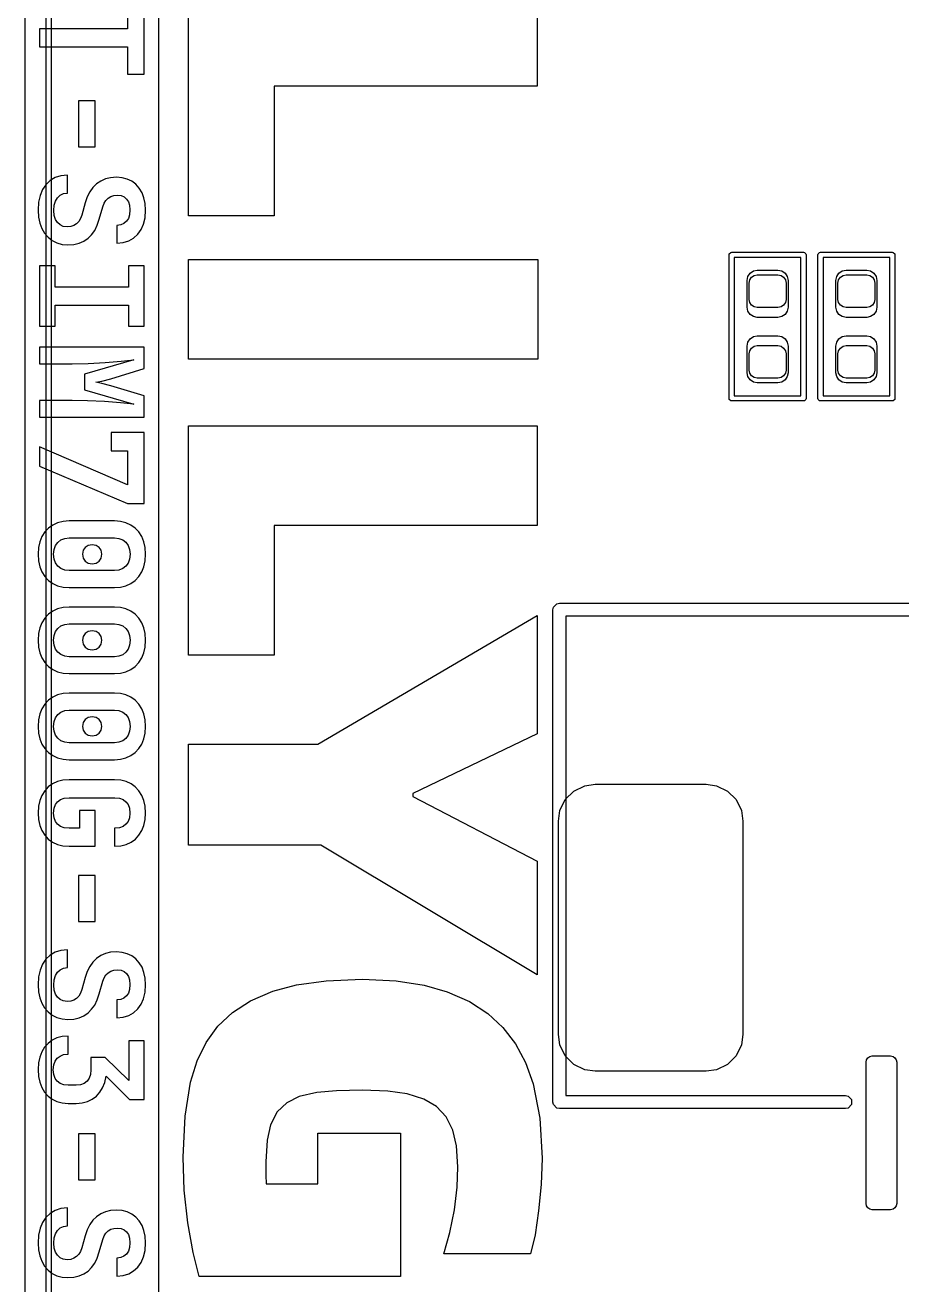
# Model space of a CAD drawing. Extents: x 76 to 193, y -170 to -23.
# Drawn here: x 134.9 to 143.44, y -88.66 to -76.38 of the extents above; entities that cross this region are included whole.
import ezdxf

# ---------------------------------------------------------------- set-up
doc = ezdxf.new("R2010")
doc.units = 0
doc.layers.add('BLACK', color=7, linetype='CONTINUOUS')

msp = doc.modelspace()

# ---------------------------------------------------------------- linework, layer by layer
at = {"layer": 'BLACK', "linetype": 'Continuous'}
for p, q in [((135.0995, -96.84057), (135.0995, -55.19057)), ((135.1495, -55.16557), (135.1495, -96.86557)), ((134.895517, -94.565847), (134.895517, -76.024927)), ((136.194784, -76.024927), (136.194784, -94.565847)), ((136.489499, -78.240119), (136.489499, -76.003832)), ((139.888382, -76.003832), (139.888382, -76.974941)), ((135.893502, -76.149927), (135.893502, -76.417129)), ((136.055801, -76.860613), (136.055801, -76.149927)), ((135.893502, -76.417129), (135.0345, -76.417129)), ((135.0345, -76.417129), (135.0345, -76.593411)), ((135.0345, -76.593411), (135.893502, -76.593411)), ((135.893502, -76.593411), (135.893502, -76.860613)), ((135.893502, -76.860613), (136.055801, -76.860613)), ((139.888382, -76.974941), (137.323832, -76.974941)), ((137.323832, -76.974941), (137.323832, -78.240119)), ((135.577329, -77.120671), (135.41503, -77.120671)), ((135.41503, -77.120671), (135.41503, -77.568368)), ((135.577329, -77.568368), (135.577329, -77.120671)), ((135.41503, -77.568368), (135.577329, -77.568368)), ((135.188269, -77.868487), (135.140085, -77.89725)), ((135.243884, -77.850513), (135.188269, -77.868487)), ((135.308723, -77.843752), (135.243884, -77.850513)), ((135.308723, -78.01863), (135.308723, -77.843752)), ((135.728481, -77.869031), (135.678272, -77.881415)), ((135.784386, -77.864757), (135.728481, -77.869031)), ((135.841089, -77.869336), (135.784386, -77.864757)), ((135.89105, -77.882513), (135.841089, -77.869336)), ((135.065423, -77.985356), (135.041257, -78.04169)), ((135.098125, -77.93748), (135.065423, -77.985356)), ((135.140085, -77.89725), (135.098125, -77.93748)), ((135.555495, -77.964603), (135.525141, -78.006433)), ((135.591312, -77.929786), (135.555495, -77.964603)), ((135.6328, -77.901604), (135.591312, -77.929786)), ((135.678272, -77.881415), (135.6328, -77.901604)), ((135.93545, -77.903896), (135.89105, -77.882513)), ((135.974833, -77.933443), (135.93545, -77.903896)), ((136.007817, -77.970233), (135.974833, -77.933443)), ((136.034796, -78.015149), (136.007817, -77.970233)), ((135.025951, -78.108073), (135.020517, -78.186485)), ((135.041257, -78.04169), (135.025951, -78.108073)), ((135.178815, -78.136772), (135.191013, -78.096227)), ((135.191013, -78.096227), (135.210049, -78.064059)), ((135.210049, -78.064059), (135.236671, -78.038968)), ((135.236671, -78.038968), (135.268961, -78.023911)), ((135.268961, -78.023911), (135.308723, -78.01863)), ((135.480792, -78.115166), (135.448613, -78.232708)), ((135.500153, -78.056208), (135.480792, -78.115166)), ((135.525141, -78.006433), (135.500153, -78.056208)), ((135.664671, -78.116941), (135.682176, -78.089575)), ((135.682176, -78.089575), (135.703908, -78.068272)), ((135.703908, -78.068272), (135.729954, -78.05258)), ((135.729954, -78.05258), (135.759722, -78.042978)), ((135.759722, -78.042978), (135.794156, -78.039634)), ((135.794156, -78.039634), (135.830757, -78.044025)), ((135.830757, -78.044025), (135.860293, -78.056421)), ((135.860293, -78.056421), (135.884404, -78.076698)), ((135.884404, -78.076698), (135.901835, -78.103304)), ((135.901835, -78.103304), (135.91311, -78.138182)), ((136.053735, -78.064351), (136.034796, -78.015149)), ((136.065614, -78.120601), (136.053735, -78.064351)), ((135.020517, -78.186485), (135.024811, -78.252858)), ((135.17439, -78.18789), (135.178815, -78.136772)), ((135.178752, -78.237162), (135.17439, -78.18789)), ((135.190729, -78.275809), (135.178752, -78.237162)), ((135.448613, -78.232708), (135.435425, -78.267312)), ((135.617874, -78.273253), (135.651457, -78.151559)), ((135.651457, -78.151559), (135.664671, -78.116941)), ((135.912978, -78.230116), (135.90126, -78.266179)), ((135.917254, -78.183738), (135.912978, -78.230116)), ((135.91311, -78.138182), (135.917254, -78.183738)), ((136.064461, -78.259177), (136.069784, -78.185142)), ((136.069784, -78.185142), (136.065614, -78.120601)), ((135.024811, -78.252858), (135.037113, -78.311462)), ((135.037113, -78.311462), (135.056848, -78.363439)), ((135.209377, -78.306103), (135.190729, -78.275809)), ((135.235311, -78.329592), (135.209377, -78.306103)), ((135.266902, -78.343787), (135.235311, -78.329592)), ((135.305914, -78.348785), (135.266902, -78.343787)), ((135.339333, -78.345264), (135.305914, -78.348785)), ((135.368883, -78.335024), (135.339333, -78.345264)), ((135.395429, -78.31801), (135.368883, -78.335024)), ((135.417695, -78.295416), (135.395429, -78.31801)), ((135.435425, -78.267312), (135.417695, -78.295416)), ((135.573557, -78.383073), (135.598472, -78.332986)), ((135.598472, -78.332986), (135.617874, -78.273253)), ((135.826919, -78.328758), (135.788599, -78.333397)), ((135.788599, -78.333397), (135.788599, -78.508275)), ((135.857809, -78.315654), (135.826919, -78.328758)), ((135.882999, -78.294197), (135.857809, -78.315654)), ((135.90126, -78.266179), (135.882999, -78.294197)), ((136.025734, -78.374939), (136.049461, -78.321803)), ((136.049461, -78.321803), (136.064461, -78.259177)), ((137.323832, -78.240119), (136.489499, -78.240119)), ((135.056848, -78.363439), (135.084909, -78.411114)), ((135.084909, -78.411114), (135.119067, -78.4502)), ((135.119067, -78.4502), (135.159674, -78.481653)), ((135.159674, -78.481653), (135.205603, -78.504743)), ((135.466971, -78.487038), (135.508025, -78.459305)), ((135.508025, -78.459305), (135.54343, -78.424842)), ((135.54343, -78.424842), (135.573557, -78.383073)), ((135.905599, -78.484904), (135.95255, -78.457831)), ((135.95255, -78.457831), (135.993519, -78.420104)), ((135.993519, -78.420104), (136.025734, -78.374939)), ((135.205603, -78.504743), (135.256301, -78.518815)), ((135.256301, -78.518815), (135.312875, -78.523663)), ((135.312875, -78.523663), (135.370338, -78.519378)), ((135.370338, -78.519378), (135.421352, -78.507034)), ((135.421352, -78.507034), (135.466971, -78.487038)), ((135.788599, -78.508275), (135.851506, -78.501867)), ((135.851506, -78.501867), (135.905599, -78.484904)), ((141.761403, -78.611003), (141.774933, -78.597473)), ((141.774933, -78.597473), (141.7845, -78.59557)), ((141.7845, -78.59557), (142.4845, -78.59557)), ((142.4845, -78.59557), (142.494067, -78.597473)), ((142.494067, -78.597473), (142.507597, -78.611003)), ((142.627736, -78.611003), (142.641266, -78.597473)), ((142.641266, -78.597473), (142.650833, -78.59557)), ((142.650833, -78.59557), (143.350833, -78.59557)), ((143.350833, -78.59557), (143.3604, -78.597473)), ((143.3604, -78.597473), (143.37393, -78.611003)), ((135.188372, -78.729132), (135.0345, -78.729132)), ((135.0345, -78.729132), (135.0345, -79.316719)), ((135.188372, -78.934784), (135.188372, -78.729132)), ((136.055801, -78.729132), (135.901867, -78.729132)), ((135.901867, -78.729132), (135.901867, -78.934784)), ((136.055801, -79.316719), (136.055801, -78.729132)), ((136.489499, -79.638654), (136.489499, -78.667544)), ((136.489499, -78.667544), (139.895221, -78.667544)), ((139.895221, -78.667544), (139.895221, -79.638654)), ((141.7595, -78.62057), (141.761403, -78.611003)), ((141.7595, -80.02057), (141.7595, -78.62057)), ((141.8095, -78.64557), (141.8095, -79.99557)), ((142.4595, -78.64557), (141.8095, -78.64557)), ((142.4595, -79.99557), (142.4595, -78.64557)), ((142.507597, -78.611003), (142.5095, -78.62057)), ((142.5095, -78.62057), (142.5095, -80.02057)), ((142.625833, -78.62057), (142.627736, -78.611003)), ((142.625833, -80.02057), (142.625833, -78.62057)), ((142.675833, -78.64557), (142.675833, -79.99557)), ((143.325833, -78.64557), (142.675833, -78.64557)), ((143.325833, -79.99557), (143.325833, -78.64557)), ((143.37393, -78.611003), (143.375833, -78.62057)), ((143.375833, -78.62057), (143.375833, -80.02057)), ((141.9345, -78.87057), (141.942112, -78.832302)), ((141.942112, -78.832302), (141.963789, -78.799859)), ((141.960552, -78.865647), (141.977785, -78.839855)), ((141.963789, -78.799859), (141.996232, -78.778182)), ((141.977785, -78.839855), (142.003577, -78.822622)), ((141.996232, -78.778182), (142.0345, -78.77057)), ((142.003577, -78.822622), (142.034, -78.81657)), ((142.034, -78.81657), (142.235, -78.81657)), ((142.0345, -78.77057), (142.2345, -78.77057)), ((142.2345, -78.77057), (142.272768, -78.778182)), ((142.235, -78.81657), (142.265423, -78.822622)), ((142.265423, -78.822622), (142.291215, -78.839855)), ((142.272768, -78.778182), (142.305211, -78.799859)), ((142.291215, -78.839855), (142.308448, -78.865647)), ((142.305211, -78.799859), (142.326888, -78.832302)), ((142.326888, -78.832302), (142.3345, -78.87057)), ((142.800833, -78.87057), (142.808445, -78.832302)), ((142.808445, -78.832302), (142.830122, -78.799859)), ((142.826885, -78.865647), (142.844118, -78.839855)), ((142.830122, -78.799859), (142.862565, -78.778182)), ((142.844118, -78.839855), (142.86991, -78.822622)), ((142.862565, -78.778182), (142.900833, -78.77057)), ((142.86991, -78.822622), (142.900333, -78.81657)), ((142.900333, -78.81657), (143.101333, -78.81657)), ((142.900833, -78.77057), (143.100833, -78.77057)), ((143.100833, -78.77057), (143.139101, -78.778182)), ((143.101333, -78.81657), (143.131756, -78.822622)), ((143.131756, -78.822622), (143.157548, -78.839855)), ((143.139101, -78.778182), (143.171544, -78.799859)), ((143.157548, -78.839855), (143.174781, -78.865647)), ((143.171544, -78.799859), (143.193221, -78.832302)), ((143.193221, -78.832302), (143.200833, -78.87057)), ((135.901867, -78.934784), (135.188372, -78.934784)), ((141.9345, -79.13057), (141.9345, -78.87057)), ((141.9545, -78.89607), (141.960552, -78.865647)), ((141.9545, -79.05507), (141.9545, -78.89607)), ((142.308448, -78.865647), (142.3145, -78.89607)), ((142.3145, -78.89607), (142.3145, -79.05507)), ((142.3345, -78.87057), (142.3345, -79.13057)), ((142.800833, -79.13057), (142.800833, -78.87057)), ((142.820833, -78.89607), (142.826885, -78.865647)), ((142.820833, -79.05507), (142.820833, -78.89607)), ((143.174781, -78.865647), (143.180833, -78.89607)), ((143.180833, -78.89607), (143.180833, -79.05507)), ((143.200833, -78.87057), (143.200833, -79.13057)), ((141.960552, -79.085493), (141.9545, -79.05507)), ((141.977785, -79.111285), (141.960552, -79.085493)), ((142.308448, -79.085493), (142.291215, -79.111285)), ((142.3145, -79.05507), (142.308448, -79.085493)), ((142.826885, -79.085493), (142.820833, -79.05507)), ((142.844118, -79.111285), (142.826885, -79.085493)), ((143.174781, -79.085493), (143.157548, -79.111285)), ((143.180833, -79.05507), (143.174781, -79.085493)), ((135.188372, -79.316719), (135.188372, -79.111067)), ((135.188372, -79.111067), (135.901867, -79.111067)), ((135.901867, -79.111067), (135.901867, -79.316719)), ((141.942112, -79.168838), (141.9345, -79.13057)), ((141.963789, -79.201281), (141.942112, -79.168838)), ((141.996232, -79.222958), (141.963789, -79.201281)), ((142.003577, -79.128518), (141.977785, -79.111285)), ((142.034, -79.13457), (142.003577, -79.128518)), ((142.235, -79.13457), (142.034, -79.13457)), ((142.265423, -79.128518), (142.235, -79.13457)), ((142.291215, -79.111285), (142.265423, -79.128518)), ((142.305211, -79.201281), (142.272768, -79.222958)), ((142.326888, -79.168838), (142.305211, -79.201281)), ((142.3345, -79.13057), (142.326888, -79.168838)), ((142.808445, -79.168838), (142.800833, -79.13057)), ((142.830122, -79.201281), (142.808445, -79.168838)), ((142.862565, -79.222958), (142.830122, -79.201281)), ((142.86991, -79.128518), (142.844118, -79.111285)), ((142.900333, -79.13457), (142.86991, -79.128518)), ((143.101333, -79.13457), (142.900333, -79.13457)), ((143.131756, -79.128518), (143.101333, -79.13457)), ((143.157548, -79.111285), (143.131756, -79.128518)), ((143.171544, -79.201281), (143.139101, -79.222958)), ((143.193221, -79.168838), (143.171544, -79.201281)), ((143.200833, -79.13057), (143.193221, -79.168838)), ((135.0345, -79.316719), (135.188372, -79.316719)), ((135.901867, -79.316719), (136.055801, -79.316719)), ((142.0345, -79.23057), (141.996232, -79.222958)), ((142.2345, -79.23057), (142.0345, -79.23057)), ((142.272768, -79.222958), (142.2345, -79.23057)), ((142.900833, -79.23057), (142.862565, -79.222958)), ((143.100833, -79.23057), (142.900833, -79.23057)), ((143.139101, -79.222958), (143.100833, -79.23057)), ((141.942112, -79.472302), (141.963789, -79.439859)), ((141.963789, -79.439859), (141.996232, -79.418182)), ((141.996232, -79.418182), (142.0345, -79.41057)), ((142.0345, -79.41057), (142.2345, -79.41057)), ((142.2345, -79.41057), (142.272768, -79.418182)), ((142.272768, -79.418182), (142.305211, -79.439859)), ((142.305211, -79.439859), (142.326888, -79.472302)), ((142.808445, -79.472302), (142.830122, -79.439859)), ((142.830122, -79.439859), (142.862565, -79.418182)), ((142.862565, -79.418182), (142.900833, -79.41057)), ((142.900833, -79.41057), (143.100833, -79.41057)), ((143.100833, -79.41057), (143.139101, -79.418182)), ((143.139101, -79.418182), (143.171544, -79.439859)), ((143.171544, -79.439859), (143.193221, -79.472302)), ((136.055801, -79.520784), (135.0345, -79.520784)), ((135.0345, -79.520784), (135.0345, -79.684488)), ((136.055801, -79.727841), (136.055801, -79.520784)), ((141.9345, -79.51057), (141.942112, -79.472302)), ((141.9345, -79.77057), (141.9345, -79.51057)), ((141.9545, -79.58607), (141.960552, -79.555647)), ((141.9545, -79.74507), (141.9545, -79.58607)), ((141.960552, -79.555647), (141.977785, -79.529855)), ((141.977785, -79.529855), (142.003577, -79.512622)), ((142.003577, -79.512622), (142.034, -79.50657)), ((142.034, -79.50657), (142.235, -79.50657)), ((142.235, -79.50657), (142.265423, -79.512622)), ((142.265423, -79.512622), (142.291215, -79.529855)), ((142.291215, -79.529855), (142.308448, -79.555647)), ((142.308448, -79.555647), (142.3145, -79.58607)), ((142.3145, -79.58607), (142.3145, -79.74507)), ((142.326888, -79.472302), (142.3345, -79.51057)), ((142.3345, -79.51057), (142.3345, -79.77057)), ((142.800833, -79.51057), (142.808445, -79.472302)), ((142.800833, -79.77057), (142.800833, -79.51057)), ((142.820833, -79.58607), (142.826885, -79.555647)), ((142.820833, -79.74507), (142.820833, -79.58607)), ((142.826885, -79.555647), (142.844118, -79.529855)), ((142.844118, -79.529855), (142.86991, -79.512622)), ((142.86991, -79.512622), (142.900333, -79.50657)), ((142.900333, -79.50657), (143.101333, -79.50657)), ((143.101333, -79.50657), (143.131756, -79.512622)), ((143.131756, -79.512622), (143.157548, -79.529855)), ((143.157548, -79.529855), (143.174781, -79.555647)), ((143.174781, -79.555647), (143.180833, -79.58607)), ((143.180833, -79.58607), (143.180833, -79.74507)), ((143.193221, -79.472302), (143.200833, -79.51057)), ((143.200833, -79.51057), (143.200833, -79.77057)), ((135.0345, -79.684488), (135.352076, -79.684488)), ((135.352076, -79.684488), (135.510834, -79.680275)), ((135.956455, -79.643882), (135.47377, -79.785177)), ((135.510834, -79.680275), (135.676614, -79.670444)), ((135.676614, -79.670444), (135.83122, -79.657865)), ((135.83122, -79.657865), (135.956455, -79.643882)), ((139.895221, -79.638654), (136.489499, -79.638654)), ((135.47377, -79.785177), (135.47377, -79.937707)), ((135.642359, -79.851672), (135.731202, -79.828591)), ((135.731202, -79.828591), (136.055801, -79.727841)), ((141.942112, -79.808838), (141.9345, -79.77057)), ((141.963789, -79.841281), (141.942112, -79.808838)), ((141.960552, -79.775493), (141.9545, -79.74507)), ((141.977785, -79.801285), (141.960552, -79.775493)), ((142.003577, -79.818518), (141.977785, -79.801285)), ((142.034, -79.82457), (142.003577, -79.818518)), ((142.235, -79.82457), (142.034, -79.82457)), ((142.265423, -79.818518), (142.235, -79.82457)), ((142.291215, -79.801285), (142.265423, -79.818518)), ((142.308448, -79.775493), (142.291215, -79.801285)), ((142.326888, -79.808838), (142.305211, -79.841281)), ((142.3145, -79.74507), (142.308448, -79.775493)), ((142.3345, -79.77057), (142.326888, -79.808838)), ((142.808445, -79.808838), (142.800833, -79.77057)), ((142.830122, -79.841281), (142.808445, -79.808838)), ((142.826885, -79.775493), (142.820833, -79.74507)), ((142.844118, -79.801285), (142.826885, -79.775493)), ((142.86991, -79.818518), (142.844118, -79.801285)), ((142.900333, -79.82457), (142.86991, -79.818518)), ((143.101333, -79.82457), (142.900333, -79.82457)), ((143.131756, -79.818518), (143.101333, -79.82457)), ((143.157548, -79.801285), (143.131756, -79.818518)), ((143.174781, -79.775493), (143.157548, -79.801285)), ((143.193221, -79.808838), (143.171544, -79.841281)), ((143.180833, -79.74507), (143.174781, -79.775493)), ((143.200833, -79.77057), (143.193221, -79.808838)), ((135.47377, -79.937707), (135.956455, -80.076192)), ((135.582947, -79.863579), (135.642359, -79.851672)), ((135.642359, -79.875425), (135.582947, -79.863579)), ((135.731202, -79.89991), (135.642359, -79.875425)), ((136.055801, -79.996447), (135.731202, -79.89991)), ((141.996232, -79.862958), (141.963789, -79.841281)), ((142.0345, -79.87057), (141.996232, -79.862958)), ((142.2345, -79.87057), (142.0345, -79.87057)), ((142.272768, -79.862958), (142.2345, -79.87057)), ((142.305211, -79.841281), (142.272768, -79.862958)), ((142.862565, -79.862958), (142.830122, -79.841281)), ((142.900833, -79.87057), (142.862565, -79.862958)), ((143.100833, -79.87057), (142.900833, -79.87057)), ((143.139101, -79.862958), (143.100833, -79.87057)), ((143.171544, -79.841281), (143.139101, -79.862958)), ((135.352076, -80.0398), (135.0345, -80.0398)), ((135.0345, -80.0398), (135.0345, -80.203504)), ((135.504545, -80.043281), (135.352076, -80.0398)), ((135.669653, -80.052379), (135.504545, -80.043281)), ((135.826335, -80.064285), (135.669653, -80.052379)), ((135.956455, -80.076192), (135.826335, -80.064285)), ((136.055801, -80.203504), (136.055801, -79.996447)), ((141.761403, -80.030137), (141.7595, -80.02057)), ((141.774933, -80.043667), (141.761403, -80.030137)), ((141.7845, -80.04557), (141.774933, -80.043667)), ((142.4845, -80.04557), (141.7845, -80.04557)), ((141.8095, -79.99557), (142.4595, -79.99557)), ((142.494067, -80.043667), (142.4845, -80.04557)), ((142.507597, -80.030137), (142.494067, -80.043667)), ((142.5095, -80.02057), (142.507597, -80.030137)), ((142.627736, -80.030137), (142.625833, -80.02057)), ((142.641266, -80.043667), (142.627736, -80.030137)), ((142.650833, -80.04557), (142.641266, -80.043667)), ((143.350833, -80.04557), (142.650833, -80.04557)), ((142.675833, -79.99557), (143.325833, -79.99557)), ((143.3604, -80.043667), (143.350833, -80.04557)), ((143.37393, -80.030137), (143.3604, -80.043667)), ((143.375833, -80.02057), (143.37393, -80.030137)), ((135.0345, -80.203504), (136.055801, -80.203504)), ((136.489499, -82.524627), (136.489499, -80.28834)), ((136.489499, -80.28834), (139.888382, -80.28834)), ((139.888382, -80.28834), (139.888382, -81.259449)), ((136.055801, -80.354385), (135.735415, -80.354385)), ((135.735415, -80.354385), (135.735415, -80.530667)), ((136.055801, -81.046936), (136.055801, -80.354385)), ((135.893502, -80.865036), (135.0345, -80.492932)), ((135.0345, -80.492932), (135.0345, -80.680388)), ((135.735415, -80.530667), (135.893502, -80.530667)), ((135.893502, -80.530667), (135.893502, -80.865036)), ((135.0345, -80.680388), (135.893502, -81.046936)), ((135.893502, -81.046936), (136.055801, -81.046936)), ((135.122423, -81.286032), (135.087135, -81.323308)), ((135.16462, -81.255885), (135.122423, -81.286032)), ((135.211817, -81.234138), (135.16462, -81.255885)), ((135.265039, -81.220693), (135.211817, -81.234138)), ((135.325515, -81.216013), (135.265039, -81.220693)), ((135.764786, -81.216013), (135.325515, -81.216013)), ((135.825261, -81.220693), (135.764786, -81.216013)), ((135.878484, -81.234138), (135.825261, -81.220693)), ((135.925681, -81.255885), (135.878484, -81.234138)), ((135.967874, -81.286034), (135.925681, -81.255885)), ((136.00314, -81.32331), (135.967874, -81.286034)), ((139.888382, -81.259449), (137.323832, -81.259449)), ((137.323832, -81.259449), (137.323832, -82.524627)), ((135.037795, -81.418324), (135.025002, -81.475263)), ((135.058252, -81.368481), (135.037795, -81.418324)), ((135.087135, -81.323308), (135.058252, -81.368481)), ((135.190728, -81.455698), (135.21353, -81.424474)), ((135.21353, -81.424474), (135.243977, -81.400766)), ((135.243977, -81.400766), (135.280697, -81.386247)), ((135.280697, -81.386247), (135.325515, -81.381121)), ((135.325515, -81.381121), (135.764786, -81.381121)), ((135.764786, -81.381121), (135.809656, -81.386175)), ((135.809656, -81.386175), (135.846354, -81.400467)), ((135.846354, -81.400467), (135.87671, -81.423741)), ((135.87671, -81.423741), (135.899423, -81.454583)), ((136.031987, -81.368481), (136.00314, -81.32331)), ((136.052478, -81.418328), (136.031987, -81.368481)), ((136.065291, -81.475267), (136.052478, -81.418328)), ((135.025002, -81.475263), (135.020517, -81.540611)), ((135.020517, -81.540611), (135.025003, -81.605918)), ((135.171581, -81.540611), (135.176603, -81.493769)), ((135.176601, -81.587413), (135.171581, -81.540611)), ((135.176603, -81.493769), (135.190728, -81.455698)), ((135.461111, -81.5022), (135.454231, -81.540611)), ((135.454231, -81.540611), (135.46111, -81.578959)), ((135.480792, -81.473384), (135.461111, -81.5022)), ((135.510605, -81.454742), (135.480792, -81.473384)), ((135.549363, -81.448227), (135.510605, -81.454742)), ((135.58783, -81.454788), (135.549363, -81.448227)), ((135.616469, -81.473384), (135.58783, -81.454788)), ((135.635112, -81.502086), (135.616469, -81.473384)), ((135.641687, -81.540611), (135.635112, -81.502086)), ((135.635112, -81.579073), (135.641687, -81.540611)), ((135.899423, -81.454583), (135.913589, -81.492836)), ((135.913589, -81.492836), (135.918659, -81.540611)), ((135.918659, -81.540611), (135.91359, -81.588346)), ((136.069784, -81.540611), (136.065291, -81.475267)), ((136.065291, -81.605915), (136.069784, -81.540611)), ((135.025003, -81.605918), (135.037795, -81.662816)), ((135.037795, -81.662816), (135.058252, -81.712619)), ((135.190725, -81.625465), (135.176601, -81.587413)), ((135.21353, -81.656688), (135.190725, -81.625465)), ((135.243982, -81.680431), (135.21353, -81.656688)), ((135.46111, -81.578959), (135.480792, -81.607717)), ((135.480792, -81.607717), (135.51061, -81.626406)), ((135.51061, -81.626406), (135.549363, -81.632935)), ((135.549363, -81.632935), (135.587825, -81.62636)), ((135.587825, -81.62636), (135.616469, -81.607717)), ((135.616469, -81.607717), (135.635112, -81.579073)), ((135.87671, -81.657421), (135.84635, -81.68073)), ((135.899426, -81.62658), (135.87671, -81.657421)), ((135.91359, -81.588346), (135.899426, -81.62658)), ((136.031987, -81.712619), (136.052478, -81.662813)), ((136.052478, -81.662813), (136.065291, -81.605915)), ((135.058252, -81.712619), (135.087139, -81.757831)), ((135.087139, -81.757831), (135.122427, -81.795126)), ((135.122427, -81.795126), (135.16462, -81.825276)), ((135.280702, -81.69497), (135.243982, -81.680431)), ((135.325515, -81.700102), (135.280702, -81.69497)), ((135.764786, -81.700102), (135.325515, -81.700102)), ((135.809651, -81.695042), (135.764786, -81.700102)), ((135.84635, -81.68073), (135.809651, -81.695042)), ((135.925681, -81.825276), (135.967869, -81.795124)), ((135.967869, -81.795124), (136.003137, -81.757829)), ((136.003137, -81.757829), (136.031987, -81.712619)), ((135.16462, -81.825276), (135.211817, -81.847023)), ((135.211817, -81.847023), (135.265039, -81.860469)), ((135.265039, -81.860469), (135.325515, -81.865149)), ((135.325515, -81.865149), (135.764786, -81.865149)), ((135.764786, -81.865149), (135.825261, -81.860469)), ((135.825261, -81.860469), (135.878484, -81.847023)), ((135.878484, -81.847023), (135.925681, -81.825276)), ((140.045834, -82.05802), (140.0802, -82.023654)), ((140.0802, -82.023654), (140.1045, -82.01882)), ((140.1045, -82.01882), (157.8845, -82.01882)), ((135.087135, -82.162526), (135.058252, -82.2077)), ((135.122423, -82.125251), (135.087135, -82.162526)), ((135.16462, -82.095104), (135.122423, -82.125251)), ((135.211817, -82.073357), (135.16462, -82.095104)), ((135.265039, -82.059912), (135.211817, -82.073357)), ((135.325515, -82.055231), (135.265039, -82.059912)), ((135.764786, -82.055231), (135.325515, -82.055231)), ((135.825261, -82.059912), (135.764786, -82.055231)), ((135.878484, -82.073357), (135.825261, -82.059912)), ((135.925681, -82.095104), (135.878484, -82.073357)), ((135.967874, -82.125253), (135.925681, -82.095104)), ((136.00314, -82.162528), (135.967874, -82.125253)), ((136.031987, -82.2077), (136.00314, -82.162528)), ((137.748265, -83.393155), (139.888382, -82.138876)), ((139.888382, -82.138876), (139.888382, -83.290359)), ((140.041, -82.08232), (140.045834, -82.05802)), ((140.041, -86.88232), (140.041, -82.08232)), ((157.821, -82.14582), (140.168, -82.14582)), ((140.168, -82.14582), (140.168, -86.81882)), ((135.037795, -82.257543), (135.025002, -82.314482)), ((135.058252, -82.2077), (135.037795, -82.257543)), ((135.190728, -82.294917), (135.21353, -82.263692)), ((135.21353, -82.263692), (135.243977, -82.239985)), ((135.243977, -82.239985), (135.280697, -82.225465)), ((135.280697, -82.225465), (135.325515, -82.220339)), ((135.325515, -82.220339), (135.764786, -82.220339)), ((135.549363, -82.287445), (135.510605, -82.293961)), ((135.58783, -82.294006), (135.549363, -82.287445)), ((135.764786, -82.220339), (135.809656, -82.225393)), ((135.809656, -82.225393), (135.846354, -82.239686)), ((135.846354, -82.239686), (135.87671, -82.26296)), ((135.87671, -82.26296), (135.899423, -82.293801)), ((136.052478, -82.257546), (136.031987, -82.2077)), ((136.065291, -82.314485), (136.052478, -82.257546)), ((135.025002, -82.314482), (135.020517, -82.37983)), ((135.020517, -82.37983), (135.025003, -82.445136)), ((135.171581, -82.37983), (135.176603, -82.332987)), ((135.176601, -82.426631), (135.171581, -82.37983)), ((135.176603, -82.332987), (135.190728, -82.294917)), ((135.461111, -82.341419), (135.454231, -82.37983)), ((135.454231, -82.37983), (135.46111, -82.418178)), ((135.480792, -82.312602), (135.461111, -82.341419)), ((135.510605, -82.293961), (135.480792, -82.312602)), ((135.616469, -82.312602), (135.58783, -82.294006)), ((135.635112, -82.341305), (135.616469, -82.312602)), ((135.641687, -82.37983), (135.635112, -82.341305)), ((135.635112, -82.418292), (135.641687, -82.37983)), ((135.899423, -82.293801), (135.913589, -82.332054)), ((135.913589, -82.332054), (135.918659, -82.37983)), ((135.918659, -82.37983), (135.91359, -82.427564)), ((136.069784, -82.37983), (136.065291, -82.314485)), ((136.065291, -82.445133), (136.069784, -82.37983)), ((135.025003, -82.445136), (135.037795, -82.502035)), ((135.037795, -82.502035), (135.058252, -82.551838)), ((135.190725, -82.464683), (135.176601, -82.426631)), ((135.21353, -82.495906), (135.190725, -82.464683)), ((135.243982, -82.51965), (135.21353, -82.495906)), ((135.280702, -82.534188), (135.243982, -82.51965)), ((135.325515, -82.53932), (135.280702, -82.534188)), ((135.46111, -82.418178), (135.480792, -82.446936)), ((135.480792, -82.446936), (135.51061, -82.465624)), ((135.51061, -82.465624), (135.549363, -82.472154)), ((135.549363, -82.472154), (135.587825, -82.465578)), ((135.587825, -82.465578), (135.616469, -82.446936)), ((135.616469, -82.446936), (135.635112, -82.418292)), ((135.809651, -82.53426), (135.764786, -82.53932)), ((135.84635, -82.519949), (135.809651, -82.53426)), ((135.87671, -82.496639), (135.84635, -82.519949)), ((135.899426, -82.465798), (135.87671, -82.496639)), ((135.91359, -82.427564), (135.899426, -82.465798)), ((136.031987, -82.551838), (136.052478, -82.502031)), ((136.052478, -82.502031), (136.065291, -82.445133)), ((137.323832, -82.524627), (136.489499, -82.524627)), ((135.058252, -82.551838), (135.087139, -82.59705)), ((135.087139, -82.59705), (135.122427, -82.634345)), ((135.122427, -82.634345), (135.16462, -82.664495)), ((135.764786, -82.53932), (135.325515, -82.53932)), ((135.925681, -82.664495), (135.967869, -82.634343)), ((135.967869, -82.634343), (136.003137, -82.597048)), ((136.003137, -82.597048), (136.031987, -82.551838)), ((135.16462, -82.664495), (135.211817, -82.686242)), ((135.211817, -82.686242), (135.265039, -82.699687)), ((135.265039, -82.699687), (135.325515, -82.704367)), ((135.325515, -82.704367), (135.764786, -82.704367)), ((135.764786, -82.704367), (135.825261, -82.699687)), ((135.825261, -82.699687), (135.878484, -82.686242)), ((135.878484, -82.686242), (135.925681, -82.664495)), ((135.265039, -82.89913), (135.211817, -82.912575)), ((135.325515, -82.894449), (135.265039, -82.89913)), ((135.764786, -82.894449), (135.325515, -82.894449)), ((135.825261, -82.89913), (135.764786, -82.894449)), ((135.878484, -82.912575), (135.825261, -82.89913)), ((135.087135, -83.001745), (135.058252, -83.046918)), ((135.122423, -82.964469), (135.087135, -83.001745)), ((135.16462, -82.934322), (135.122423, -82.964469)), ((135.211817, -82.912575), (135.16462, -82.934322)), ((135.925681, -82.934322), (135.878484, -82.912575)), ((135.967874, -82.964471), (135.925681, -82.934322)), ((136.00314, -83.001747), (135.967874, -82.964471)), ((136.031987, -83.046918), (136.00314, -83.001747)), ((135.037795, -83.096761), (135.025002, -83.1537)), ((135.058252, -83.046918), (135.037795, -83.096761)), ((135.176603, -83.172206), (135.190728, -83.134135)), ((135.190728, -83.134135), (135.21353, -83.102911)), ((135.21353, -83.102911), (135.243977, -83.079203)), ((135.243977, -83.079203), (135.280697, -83.064684)), ((135.280697, -83.064684), (135.325515, -83.059558)), ((135.325515, -83.059558), (135.764786, -83.059558)), ((135.510605, -83.133179), (135.480792, -83.15182)), ((135.549363, -83.126663), (135.510605, -83.133179)), ((135.58783, -83.133225), (135.549363, -83.126663)), ((135.616469, -83.15182), (135.58783, -83.133225)), ((135.764786, -83.059558), (135.809656, -83.064612)), ((135.809656, -83.064612), (135.846354, -83.078904)), ((135.846354, -83.078904), (135.87671, -83.102178)), ((135.87671, -83.102178), (135.899423, -83.13302)), ((135.899423, -83.13302), (135.913589, -83.171273)), ((136.052478, -83.096764), (136.031987, -83.046918)), ((136.065291, -83.153703), (136.052478, -83.096764)), ((135.025002, -83.1537), (135.020517, -83.219048)), ((135.020517, -83.219048), (135.025003, -83.284355)), ((135.171581, -83.219048), (135.176603, -83.172206)), ((135.176601, -83.26585), (135.171581, -83.219048)), ((135.190725, -83.303902), (135.176601, -83.26585)), ((135.461111, -83.180637), (135.454231, -83.219048)), ((135.454231, -83.219048), (135.46111, -83.257396)), ((135.46111, -83.257396), (135.480792, -83.286154)), ((135.480792, -83.15182), (135.461111, -83.180637)), ((135.635112, -83.180523), (135.616469, -83.15182)), ((135.616469, -83.286154), (135.635112, -83.25751)), ((135.641687, -83.219048), (135.635112, -83.180523)), ((135.635112, -83.25751), (135.641687, -83.219048)), ((135.91359, -83.266782), (135.899426, -83.305017)), ((135.913589, -83.171273), (135.918659, -83.219048)), ((135.918659, -83.219048), (135.91359, -83.266782)), ((136.069784, -83.219048), (136.065291, -83.153703)), ((136.065291, -83.284352), (136.069784, -83.219048)), ((135.025003, -83.284355), (135.037795, -83.341253)), ((135.037795, -83.341253), (135.058252, -83.391056)), ((135.058252, -83.391056), (135.087139, -83.436268)), ((135.21353, -83.335125), (135.190725, -83.303902)), ((135.243982, -83.358868), (135.21353, -83.335125)), ((135.280702, -83.373407), (135.243982, -83.358868)), ((135.325515, -83.378539), (135.280702, -83.373407)), ((135.764786, -83.378539), (135.325515, -83.378539)), ((135.480792, -83.286154), (135.51061, -83.304842)), ((135.51061, -83.304842), (135.549363, -83.311372)), ((135.549363, -83.311372), (135.587825, -83.304797)), ((135.587825, -83.304797), (135.616469, -83.286154)), ((135.809651, -83.373478), (135.764786, -83.378539)), ((135.84635, -83.359167), (135.809651, -83.373478)), ((135.87671, -83.335857), (135.84635, -83.359167)), ((135.899426, -83.305017), (135.87671, -83.335857)), ((136.003137, -83.436266), (136.031987, -83.391056)), ((136.031987, -83.391056), (136.052478, -83.34125)), ((136.052478, -83.34125), (136.065291, -83.284352)), ((136.489499, -84.377942), (136.489499, -83.393155)), ((136.489499, -83.393155), (137.748265, -83.393155)), ((139.888382, -83.290359), (138.673854, -83.873367)), ((135.087139, -83.436268), (135.122427, -83.473563)), ((135.122427, -83.473563), (135.16462, -83.503713)), ((135.16462, -83.503713), (135.211817, -83.52546)), ((135.878484, -83.52546), (135.925681, -83.503713)), ((135.925681, -83.503713), (135.967869, -83.473561)), ((135.967869, -83.473561), (136.003137, -83.436266)), ((135.211817, -83.52546), (135.265039, -83.538905)), ((135.265039, -83.538905), (135.325515, -83.543586)), ((135.325515, -83.543586), (135.764786, -83.543586)), ((135.764786, -83.543586), (135.825261, -83.538905)), ((135.825261, -83.538905), (135.878484, -83.52546)), ((135.209252, -83.757433), (135.162483, -83.779158)), ((135.262236, -83.743978), (135.209252, -83.757433)), ((135.322706, -83.739285), (135.262236, -83.743978)), ((135.767594, -83.739285), (135.322706, -83.739285)), ((135.828064, -83.743979), (135.767594, -83.739285)), ((135.881027, -83.757435), (135.828064, -83.743979)), ((135.927757, -83.779158), (135.881027, -83.757435)), ((135.085992, -83.846553), (135.05758, -83.891754)), ((135.120796, -83.809284), (135.085992, -83.846553)), ((135.162483, -83.779158), (135.120796, -83.809284)), ((135.969481, -83.809288), (135.927757, -83.779158)), ((136.004304, -83.846557), (135.969481, -83.809288)), ((136.03272, -83.891754), (136.004304, -83.846557)), ((138.673854, -83.873367), (138.673854, -83.902859)), ((140.161514, -83.933132), (140.245312, -83.849334)), ((140.161514, -83.933132), (140.245312, -83.849334)), ((140.245312, -83.849334), (140.351779, -83.797286)), ((140.245312, -83.849334), (140.351779, -83.797286)), ((140.351779, -83.797286), (140.4545, -83.78232)), ((140.351779, -83.797286), (140.4545, -83.78232)), ((140.4545, -83.78232), (141.5345, -83.78232)), ((140.4545, -83.78232), (141.5345, -83.78232)), ((141.5345, -83.78232), (141.637221, -83.797286)), ((141.5345, -83.78232), (141.637221, -83.797286)), ((141.637221, -83.797286), (141.743688, -83.849334)), ((141.637221, -83.797286), (141.743688, -83.849334)), ((141.743688, -83.849334), (141.827486, -83.933132)), ((141.743688, -83.849334), (141.827486, -83.933132)), ((135.024929, -83.998439), (135.020517, -84.063823)), ((135.037502, -83.941519), (135.024929, -83.998439)), ((135.05758, -83.891754), (135.037502, -83.941519)), ((135.177779, -84.017839), (135.19105, -83.981743)), ((135.19105, -83.981743), (135.212125, -83.953303)), ((135.212125, -83.953303), (135.240566, -83.932231)), ((135.240566, -83.932231), (135.27668, -83.918958)), ((135.27668, -83.918958), (135.322706, -83.914163)), ((135.322706, -83.914163), (135.768999, -83.914163)), ((135.768999, -83.914163), (135.814956, -83.91899)), ((135.814956, -83.91899), (135.85053, -83.932282)), ((135.85053, -83.932282), (135.878114, -83.953303)), ((135.878114, -83.953303), (135.898411, -83.981637)), ((135.898411, -83.981637), (135.911258, -84.017731)), ((136.052799, -83.941519), (136.03272, -83.891754)), ((136.065372, -83.998439), (136.052799, -83.941519)), ((136.069784, -84.063823), (136.065372, -83.998439)), ((138.673854, -83.902859), (139.888382, -84.534807)), ((140.109466, -84.039599), (140.161514, -83.933132)), ((140.109466, -84.039599), (140.161514, -83.933132)), ((141.827486, -83.933132), (141.879534, -84.039599)), ((141.827486, -83.933132), (141.879534, -84.039599)), ((135.020517, -84.063823), (135.024907, -84.128256)), ((135.024907, -84.128256), (135.03746, -84.184736)), ((135.172985, -84.063823), (135.177779, -84.017839)), ((135.177798, -84.109835), (135.172985, -84.063823)), ((135.191081, -84.145677), (135.177798, -84.109835)), ((135.577329, -84.038666), (135.426204, -84.038666)), ((135.426204, -84.038666), (135.426204, -84.21214)), ((135.577329, -84.388422), (135.577329, -84.038666)), ((135.911162, -84.109885), (135.898071, -84.145725)), ((135.915911, -84.063823), (135.911162, -84.109885)), ((135.911258, -84.017731), (135.915911, -84.063823)), ((136.05284, -84.184736), (136.065393, -84.128256)), ((136.065393, -84.128256), (136.069784, -84.063823)), ((140.0945, -84.14232), (140.109466, -84.039599)), ((140.0945, -84.14232), (140.109466, -84.039599)), ((141.879534, -84.039599), (141.8945, -84.14232)), ((141.879534, -84.039599), (141.8945, -84.14232)), ((135.03746, -84.184736), (135.05758, -84.234488)), ((135.05758, -84.234488), (135.085971, -84.279771)), ((135.212125, -84.173671), (135.191081, -84.145677)), ((135.240513, -84.194354), (135.212125, -84.173671)), ((135.276626, -84.207415), (135.240513, -84.194354)), ((135.322706, -84.21214), (135.276626, -84.207415)), ((135.426204, -84.21214), (135.322706, -84.21214)), ((135.81362, -84.207399), (135.767594, -84.21214)), ((135.767594, -84.21214), (135.767594, -84.388422)), ((135.849442, -84.194329), (135.81362, -84.207399)), ((135.877382, -84.173671), (135.849442, -84.194329)), ((135.898071, -84.145725), (135.877382, -84.173671)), ((136.004326, -84.279767), (136.03272, -84.234488)), ((136.03272, -84.234488), (136.05284, -84.184736)), ((140.0945, -86.22232), (140.0945, -84.14232)), ((140.0945, -86.22232), (140.0945, -84.14232)), ((141.8945, -84.14232), (141.8945, -86.22232)), ((141.8945, -84.14232), (141.8945, -86.22232)), ((135.085971, -84.279771), (135.120776, -84.317293)), ((135.120776, -84.317293), (135.162483, -84.347817)), ((135.162483, -84.347817), (135.209296, -84.369957)), ((135.209296, -84.369957), (135.262276, -84.38365)), ((135.828024, -84.383649), (135.880983, -84.369955)), ((135.880983, -84.369955), (135.927757, -84.347817)), ((135.927757, -84.347817), (135.969502, -84.317289)), ((135.969502, -84.317289), (136.004326, -84.279767)), ((137.777544, -84.377942), (136.489499, -84.377942)), ((139.888382, -85.642052), (137.777544, -84.377942)), ((135.262276, -84.38365), (135.322706, -84.388422)), ((135.322706, -84.388422), (135.577329, -84.388422)), ((135.767594, -84.388422), (135.828024, -84.383649)), ((139.888382, -84.534807), (139.888382, -85.642052)), ((135.577329, -84.673636), (135.41503, -84.673636)), ((135.41503, -84.673636), (135.41503, -85.121334)), ((135.577329, -85.121334), (135.577329, -84.673636)), ((135.41503, -85.121334), (135.577329, -85.121334)), ((135.140085, -85.450216), (135.098125, -85.490446)), ((135.188269, -85.421453), (135.140085, -85.450216)), ((135.243884, -85.403479), (135.188269, -85.421453)), ((135.308723, -85.396717), (135.243884, -85.403479)), ((135.308723, -85.571595), (135.308723, -85.396717)), ((135.591312, -85.482752), (135.555495, -85.517569)), ((135.6328, -85.45457), (135.591312, -85.482752)), ((135.678272, -85.43438), (135.6328, -85.45457)), ((135.728481, -85.421997), (135.678272, -85.43438)), ((135.784386, -85.417722), (135.728481, -85.421997)), ((135.841089, -85.422302), (135.784386, -85.417722)), ((135.89105, -85.435479), (135.841089, -85.422302)), ((135.93545, -85.456862), (135.89105, -85.435479)), ((135.974833, -85.486408), (135.93545, -85.456862)), ((135.041257, -85.594656), (135.025951, -85.661039)), ((135.065423, -85.538322), (135.041257, -85.594656)), ((135.098125, -85.490446), (135.065423, -85.538322)), ((135.210049, -85.617024), (135.236671, -85.591934)), ((135.236671, -85.591934), (135.268961, -85.576876)), ((135.268961, -85.576876), (135.308723, -85.571595)), ((135.525141, -85.559398), (135.500153, -85.609174)), ((135.555495, -85.517569), (135.525141, -85.559398)), ((135.703908, -85.621238), (135.729954, -85.605546)), ((135.729954, -85.605546), (135.759722, -85.595943)), ((135.759722, -85.595943), (135.794156, -85.5926)), ((135.794156, -85.5926), (135.830757, -85.59699)), ((135.830757, -85.59699), (135.860293, -85.609387)), ((136.007817, -85.523199), (135.974833, -85.486408)), ((136.034796, -85.568115), (136.007817, -85.523199)), ((136.053735, -85.617317), (136.034796, -85.568115)), ((135.025951, -85.661039), (135.020517, -85.739451)), ((135.17439, -85.740856), (135.178815, -85.689737)), ((135.178815, -85.689737), (135.191013, -85.649193)), ((135.191013, -85.649193), (135.210049, -85.617024)), ((135.480792, -85.668132), (135.448613, -85.785674)), ((135.500153, -85.609174), (135.480792, -85.668132)), ((135.617874, -85.826218), (135.651457, -85.704524)), ((135.651457, -85.704524), (135.664671, -85.669907)), ((135.664671, -85.669907), (135.682176, -85.642541)), ((135.682176, -85.642541), (135.703908, -85.621238)), ((135.860293, -85.609387), (135.884404, -85.629664)), ((135.884404, -85.629664), (135.901835, -85.65627)), ((135.901835, -85.65627), (135.91311, -85.691148)), ((135.91311, -85.691148), (135.917254, -85.736703)), ((136.065614, -85.673567), (136.053735, -85.617317)), ((136.069784, -85.738108), (136.065614, -85.673567)), ((137.540545, -85.740025), (137.828687, -85.699123)), ((137.828687, -85.699123), (138.185521, -85.684153)), ((138.185521, -85.684153), (138.511635, -85.699335)), ((138.511635, -85.699335), (138.784465, -85.741546)), ((135.020517, -85.739451), (135.024811, -85.805824)), ((135.024811, -85.805824), (135.037113, -85.864428)), ((135.178752, -85.790128), (135.17439, -85.740856)), ((135.190729, -85.828775), (135.178752, -85.790128)), ((135.209377, -85.859069), (135.190729, -85.828775)), ((135.417695, -85.848381), (135.395429, -85.870976)), ((135.435425, -85.820278), (135.417695, -85.848381)), ((135.448613, -85.785674), (135.435425, -85.820278)), ((135.598472, -85.885952), (135.617874, -85.826218)), ((135.882999, -85.847162), (135.857809, -85.86862)), ((135.90126, -85.819145), (135.882999, -85.847162)), ((135.912978, -85.783082), (135.90126, -85.819145)), ((135.917254, -85.736703), (135.912978, -85.783082)), ((136.049461, -85.874769), (136.064461, -85.812143)), ((136.064461, -85.812143), (136.069784, -85.738108)), ((137.092272, -85.895609), (137.310154, -85.801695)), ((137.310154, -85.801695), (137.540545, -85.740025)), ((138.784465, -85.741546), (139.011733, -85.80661)), ((139.011733, -85.80661), (139.226787, -85.902802)), ((135.037113, -85.864428), (135.056848, -85.916405)), ((135.056848, -85.916405), (135.084909, -85.964079)), ((135.084909, -85.964079), (135.119067, -86.003166)), ((135.235311, -85.882558), (135.209377, -85.859069)), ((135.266902, -85.896753), (135.235311, -85.882558)), ((135.305914, -85.901751), (135.266902, -85.896753)), ((135.339333, -85.89823), (135.305914, -85.901751)), ((135.368883, -85.88799), (135.339333, -85.89823)), ((135.395429, -85.870976), (135.368883, -85.88799)), ((135.54343, -85.977808), (135.573557, -85.936039)), ((135.573557, -85.936039), (135.598472, -85.885952)), ((135.826919, -85.881723), (135.788599, -85.886363)), ((135.788599, -85.886363), (135.788599, -86.061241)), ((135.857809, -85.86862), (135.826919, -85.881723)), ((135.95255, -86.010796), (135.993519, -85.97307)), ((135.993519, -85.97307), (136.025734, -85.927905)), ((136.025734, -85.927905), (136.049461, -85.874769)), ((136.916042, -86.009494), (137.092272, -85.895609)), ((139.226787, -85.902802), (139.405838, -86.018947)), ((135.119067, -86.003166), (135.159674, -86.034619)), ((135.159674, -86.034619), (135.205603, -86.057709)), ((135.205603, -86.057709), (135.256301, -86.071781)), ((135.256301, -86.071781), (135.312875, -86.076628)), ((135.312875, -86.076628), (135.370338, -86.072343)), ((135.370338, -86.072343), (135.421352, -86.059999)), ((135.421352, -86.059999), (135.466971, -86.040003)), ((135.466971, -86.040003), (135.508025, -86.01227)), ((135.508025, -86.01227), (135.54343, -85.977808)), ((135.788599, -86.061241), (135.851506, -86.054833)), ((135.851506, -86.054833), (135.905599, -86.03787)), ((135.905599, -86.03787), (135.95255, -86.010796)), ((136.775446, -86.14278), (136.916042, -86.009494)), ((139.405838, -86.018947), (139.553494, -86.154748)), ((136.661321, -86.299862), (136.775446, -86.14278)), ((139.553494, -86.154748), (139.676272, -86.313806)), ((135.118678, -86.309769), (135.084756, -86.347486)), ((135.159002, -86.279289), (135.118678, -86.309769)), ((135.204417, -86.257158), (135.159002, -86.279289)), ((135.255754, -86.2435), (135.204417, -86.257158)), ((135.31428, -86.238745), (135.255754, -86.2435)), ((135.31428, -86.415027), (135.31428, -86.238745)), ((136.055801, -86.284907), (135.90608, -86.284907)), ((135.90608, -86.284907), (135.90608, -86.672459)), ((136.055801, -86.858511), (136.055801, -86.284907)), ((136.572189, -86.480193), (136.661321, -86.299862)), ((139.676272, -86.313806), (139.774365, -86.495875)), ((140.109466, -86.325041), (140.0945, -86.22232)), ((140.109466, -86.325041), (140.0945, -86.22232)), ((140.161514, -86.431508), (140.109466, -86.325041)), ((140.161514, -86.431508), (140.109466, -86.325041)), ((141.879534, -86.325041), (141.827486, -86.431508)), ((141.879534, -86.325041), (141.827486, -86.431508)), ((141.8945, -86.22232), (141.879534, -86.325041)), ((141.8945, -86.22232), (141.879534, -86.325041)), ((135.037156, -86.443484), (135.024835, -86.500669)), ((135.056848, -86.393289), (135.037156, -86.443484)), ((135.084756, -86.347486), (135.056848, -86.393289)), ((135.186651, -86.483725), (135.207301, -86.4549)), ((135.207301, -86.4549), (135.235292, -86.433298)), ((135.235292, -86.433298), (135.270271, -86.419847)), ((135.270271, -86.419847), (135.31428, -86.415027)), ((135.676675, -86.447206), (135.536724, -86.447206)), ((135.536724, -86.447206), (135.536724, -86.567496)), ((135.90608, -86.672459), (135.676675, -86.447206)), ((140.245312, -86.515306), (140.161514, -86.431508)), ((140.245312, -86.515306), (140.161514, -86.431508)), ((141.827486, -86.431508), (141.743688, -86.515306)), ((141.827486, -86.431508), (141.743688, -86.515306)), ((143.099067, -86.469359), (143.112074, -86.449894)), ((143.099067, -86.469359), (143.112074, -86.449894)), ((143.112074, -86.449894), (143.131539, -86.436887)), ((143.112074, -86.449894), (143.131539, -86.436887)), ((143.131539, -86.436887), (143.1545, -86.43232)), ((143.131539, -86.436887), (143.1545, -86.43232)), ((143.1545, -86.43232), (143.3345, -86.43232)), ((143.1545, -86.43232), (143.3345, -86.43232)), ((143.3345, -86.43232), (143.357461, -86.436887)), ((143.3345, -86.43232), (143.357461, -86.436887)), ((143.357461, -86.436887), (143.376926, -86.449894)), ((143.357461, -86.436887), (143.376926, -86.449894)), ((143.376926, -86.449894), (143.389933, -86.469359)), ((143.376926, -86.449894), (143.389933, -86.469359)), ((135.024835, -86.500669), (135.020517, -86.566091)), ((135.020517, -86.566091), (135.024824, -86.631513)), ((135.168833, -86.567496), (135.173572, -86.520491)), ((135.173662, -86.614474), (135.168833, -86.567496)), ((135.173572, -86.520491), (135.186651, -86.483725)), ((135.536724, -86.567496), (135.532015, -86.613587)), ((136.508305, -86.687319), (136.572189, -86.480193)), ((139.774365, -86.495875), (139.847777, -86.704203)), ((140.351779, -86.567354), (140.245312, -86.515306)), ((140.351779, -86.567354), (140.245312, -86.515306)), ((140.4545, -86.58232), (140.351779, -86.567354)), ((140.4545, -86.58232), (140.351779, -86.567354)), ((141.5345, -86.58232), (140.4545, -86.58232)), ((141.5345, -86.58232), (140.4545, -86.58232)), ((141.637221, -86.567354), (141.5345, -86.58232)), ((141.637221, -86.567354), (141.5345, -86.58232)), ((141.743688, -86.515306), (141.637221, -86.567354)), ((141.743688, -86.515306), (141.637221, -86.567354)), ((143.0945, -86.49232), (143.099067, -86.469359)), ((143.0945, -86.49232), (143.099067, -86.469359)), ((143.0945, -87.87232), (143.0945, -86.49232)), ((143.0945, -87.87232), (143.0945, -86.49232)), ((143.389933, -86.469359), (143.3945, -86.49232)), ((143.389933, -86.469359), (143.3945, -86.49232)), ((143.3945, -86.49232), (143.3945, -87.87232)), ((143.3945, -86.49232), (143.3945, -87.87232)), ((135.024824, -86.631513), (135.037136, -86.688938)), ((135.037136, -86.688938), (135.056848, -86.739565)), ((135.186965, -86.650988), (135.173662, -86.614474)), ((135.207973, -86.67942), (135.186965, -86.650988)), ((135.236329, -86.700721), (135.207973, -86.67942)), ((135.271149, -86.71392), (135.236329, -86.700721)), ((135.470265, -86.700349), (135.435286, -86.713801)), ((135.498256, -86.678748), (135.470265, -86.700349)), ((135.518964, -86.64995), (135.498256, -86.678748)), ((135.532015, -86.613587), (135.518964, -86.64995)), ((135.65076, -86.742579), (135.670827, -86.690952)), ((135.670827, -86.690952), (135.683636, -86.630449)), ((135.683636, -86.630449), (135.911698, -86.858511)), ((136.454259, -87.020734), (136.508305, -86.687319)), ((139.847777, -86.704203), (139.913104, -87.039187)), ((135.056848, -86.739565), (135.084804, -86.785872)), ((135.084804, -86.785872), (135.118732, -86.823814)), ((135.118732, -86.823814), (135.159002, -86.854298)), ((135.31428, -86.718621), (135.271149, -86.71392)), ((135.391277, -86.718621), (135.31428, -86.718621)), ((135.435286, -86.713801), (135.391277, -86.718621)), ((135.549546, -86.854583), (135.589908, -86.824195)), ((135.589908, -86.824195), (135.623823, -86.786661)), ((135.623823, -86.786661), (135.65076, -86.742579)), ((137.568422, -86.828235), (137.445862, -86.88885)), ((137.738434, -86.789046), (137.568422, -86.828235)), ((137.93089, -86.771362), (137.738434, -86.789046)), ((138.186162, -86.764683), (137.93089, -86.771362)), ((138.432143, -86.774735), (138.186162, -86.764683)), ((138.61893, -86.801442), (138.432143, -86.774735)), ((138.783799, -86.852985), (138.61893, -86.801442)), ((140.168, -86.81882), (142.8945, -86.81882)), ((142.8945, -86.81882), (142.9188, -86.823654)), ((142.9188, -86.823654), (142.953166, -86.85802)), ((135.159002, -86.854298), (135.20442, -86.876463)), ((135.20442, -86.876463), (135.255758, -86.890141)), ((135.255758, -86.890141), (135.31428, -86.894903)), ((135.31428, -86.894903), (135.391277, -86.894903)), ((135.391277, -86.894903), (135.451421, -86.890142)), ((135.451421, -86.890142), (135.503727, -86.876525)), ((135.503727, -86.876525), (135.549546, -86.854583)), ((135.911698, -86.858511), (136.055801, -86.858511)), ((137.445862, -86.88885), (137.352192, -86.979099)), ((138.906587, -86.92625), (138.783799, -86.852985)), ((139.001304, -87.027116), (138.906587, -86.92625)), ((140.045834, -86.90662), (140.041, -86.88232)), ((140.0802, -86.940986), (140.045834, -86.90662)), ((140.1045, -86.94582), (140.0802, -86.940986)), ((142.8945, -86.94582), (140.1045, -86.94582)), ((142.9188, -86.940986), (142.8945, -86.94582)), ((142.953166, -86.90662), (142.9188, -86.940986)), ((142.953166, -86.85802), (142.953166, -86.90662)), ((136.434788, -87.420994), (136.454259, -87.020734)), ((137.352192, -86.979099), (137.28857, -87.103418)), ((139.066444, -87.156632), (139.001304, -87.027116)), ((139.913104, -87.039187), (139.936254, -87.42997)), ((135.577329, -87.191292), (135.41503, -87.191292)), ((135.41503, -87.191292), (135.41503, -87.638989)), ((135.577329, -87.638989), (135.577329, -87.191292)), ((137.28857, -87.103418), (137.254815, -87.253647)), ((137.747838, -87.681082), (137.747838, -87.183987)), ((137.747838, -87.183987), (138.554816, -87.183987)), ((138.554816, -87.183987), (138.554816, -88.583804)), ((139.102111, -87.308655), (139.066444, -87.156632)), ((137.254815, -87.253647), (137.241766, -87.466515)), ((139.115598, -87.514387), (139.102111, -87.308655)), ((136.44697, -87.739853), (136.434788, -87.420994)), ((139.936254, -87.42997), (139.926423, -87.684929)), ((137.241766, -87.466515), (137.241766, -87.595811)), ((139.107259, -87.713075), (139.115598, -87.514387)), ((135.41503, -87.638989), (135.577329, -87.638989)), ((137.241766, -87.595811), (137.246682, -87.681082)), ((137.246682, -87.681082), (137.747838, -87.681082)), ((139.926423, -87.684929), (139.90206, -87.942453)), ((136.481377, -88.061277), (136.44697, -87.739853)), ((139.080976, -87.933049), (139.107259, -87.713075)), ((135.188269, -87.939108), (135.140085, -87.967871)), ((135.243884, -87.921134), (135.188269, -87.939108)), ((135.308723, -87.914373), (135.243884, -87.921134)), ((135.308723, -88.089251), (135.308723, -87.914373)), ((135.728481, -87.939652), (135.678272, -87.952036)), ((135.784386, -87.935378), (135.728481, -87.939652)), ((135.841089, -87.939957), (135.784386, -87.935378)), ((135.89105, -87.953135), (135.841089, -87.939957)), ((139.037357, -88.152643), (139.080976, -87.933049)), ((143.099067, -87.895281), (143.0945, -87.87232)), ((143.099067, -87.895281), (143.0945, -87.87232)), ((143.112074, -87.914746), (143.099067, -87.895281)), ((143.112074, -87.914746), (143.099067, -87.895281)), ((143.131539, -87.927753), (143.112074, -87.914746)), ((143.131539, -87.927753), (143.112074, -87.914746)), ((143.1545, -87.93232), (143.131539, -87.927753)), ((143.1545, -87.93232), (143.131539, -87.927753)), ((143.3345, -87.93232), (143.1545, -87.93232)), ((143.3345, -87.93232), (143.1545, -87.93232)), ((143.357461, -87.927753), (143.3345, -87.93232)), ((143.357461, -87.927753), (143.3345, -87.93232)), ((143.376926, -87.914746), (143.357461, -87.927753)), ((143.376926, -87.914746), (143.357461, -87.927753)), ((143.389933, -87.895281), (143.376926, -87.914746)), ((143.389933, -87.895281), (143.376926, -87.914746)), ((143.3945, -87.87232), (143.389933, -87.895281)), ((143.3945, -87.87232), (143.389933, -87.895281)), ((135.065423, -88.055978), (135.041257, -88.112311)), ((135.098125, -88.008101), (135.065423, -88.055978)), ((135.140085, -87.967871), (135.098125, -88.008101)), ((135.555495, -88.035224), (135.525141, -88.077054)), ((135.591312, -88.000407), (135.555495, -88.035224)), ((135.6328, -87.972225), (135.591312, -88.000407)), ((135.678272, -87.952036), (135.6328, -87.972225)), ((135.93545, -87.974518), (135.89105, -87.953135)), ((135.974833, -88.004064), (135.93545, -87.974518)), ((136.007817, -88.040854), (135.974833, -88.004064)), ((136.034796, -88.08577), (136.007817, -88.040854)), ((136.532668, -88.350644), (136.481377, -88.061277)), ((139.90206, -87.942453), (139.867866, -88.175399)), ((135.025951, -88.178694), (135.020517, -88.257106)), ((135.041257, -88.112311), (135.025951, -88.178694)), ((135.178815, -88.207393), (135.191013, -88.166848)), ((135.191013, -88.166848), (135.210049, -88.13468)), ((135.210049, -88.13468), (135.236671, -88.109589)), ((135.236671, -88.109589), (135.268961, -88.094532)), ((135.268961, -88.094532), (135.308723, -88.089251)), ((135.480792, -88.185788), (135.448613, -88.303329)), ((135.500153, -88.126829), (135.480792, -88.185788)), ((135.525141, -88.077054), (135.500153, -88.126829)), ((135.664671, -88.187562), (135.682176, -88.160196)), ((135.682176, -88.160196), (135.703908, -88.138893)), ((135.703908, -88.138893), (135.729954, -88.123201)), ((135.729954, -88.123201), (135.759722, -88.113599)), ((135.759722, -88.113599), (135.794156, -88.110255)), ((135.794156, -88.110255), (135.830757, -88.114646)), ((135.830757, -88.114646), (135.860293, -88.127042)), ((135.860293, -88.127042), (135.884404, -88.147319)), ((135.884404, -88.147319), (135.901835, -88.173926)), ((135.901835, -88.173926), (135.91311, -88.208803)), ((136.053735, -88.134972), (136.034796, -88.08577)), ((136.065614, -88.191222), (136.053735, -88.134972)), ((138.976684, -88.361757), (139.037357, -88.152643)), ((139.867866, -88.175399), (139.823841, -88.361757)), ((135.020517, -88.257106), (135.024811, -88.323479)), ((135.17439, -88.258511), (135.178815, -88.207393)), ((135.178752, -88.307783), (135.17439, -88.258511)), ((135.190729, -88.34643), (135.178752, -88.307783)), ((135.448613, -88.303329), (135.435425, -88.337933)), ((135.617874, -88.343874), (135.651457, -88.22218)), ((135.651457, -88.22218), (135.664671, -88.187562)), ((135.912978, -88.300737), (135.90126, -88.3368)), ((135.917254, -88.254359), (135.912978, -88.300737)), ((135.91311, -88.208803), (135.917254, -88.254359)), ((136.064461, -88.329799), (136.069784, -88.255763)), ((136.069784, -88.255763), (136.065614, -88.191222)), ((135.024811, -88.323479), (135.037113, -88.382083)), ((135.037113, -88.382083), (135.056848, -88.43406)), ((135.209377, -88.376724), (135.190729, -88.34643)), ((135.235311, -88.400213), (135.209377, -88.376724)), ((135.266902, -88.414408), (135.235311, -88.400213)), ((135.305914, -88.419406), (135.266902, -88.414408)), ((135.339333, -88.415885), (135.305914, -88.419406)), ((135.368883, -88.405646), (135.339333, -88.415885)), ((135.395429, -88.388631), (135.368883, -88.405646)), ((135.417695, -88.366037), (135.395429, -88.388631)), ((135.435425, -88.337933), (135.417695, -88.366037)), ((135.573557, -88.453694), (135.598472, -88.403607)), ((135.598472, -88.403607), (135.617874, -88.343874)), ((135.826919, -88.399379), (135.788599, -88.404019)), ((135.788599, -88.404019), (135.788599, -88.578896)), ((135.857809, -88.386275), (135.826919, -88.399379)), ((135.882999, -88.364818), (135.857809, -88.386275)), ((135.90126, -88.3368), (135.882999, -88.364818)), ((136.025734, -88.44556), (136.049461, -88.392424)), ((136.049461, -88.392424), (136.064461, -88.329799)), ((136.591226, -88.583804), (136.532668, -88.350644)), ((139.823841, -88.361757), (138.976684, -88.361757)), ((135.056848, -88.43406), (135.084909, -88.481735)), ((135.084909, -88.481735), (135.119067, -88.520821)), ((135.119067, -88.520821), (135.159674, -88.552274)), ((135.159674, -88.552274), (135.205603, -88.575364)), ((135.466971, -88.557659), (135.508025, -88.529926)), ((135.508025, -88.529926), (135.54343, -88.495463)), ((135.54343, -88.495463), (135.573557, -88.453694)), ((135.851506, -88.572488), (135.905599, -88.555526)), ((135.905599, -88.555526), (135.95255, -88.528452)), ((135.95255, -88.528452), (135.993519, -88.490725)), ((135.993519, -88.490725), (136.025734, -88.44556)), ((135.205603, -88.575364), (135.256301, -88.589436)), ((135.256301, -88.589436), (135.312875, -88.594284)), ((135.312875, -88.594284), (135.370338, -88.589999)), ((135.370338, -88.589999), (135.421352, -88.577655)), ((135.421352, -88.577655), (135.466971, -88.557659)), ((135.788599, -88.578896), (135.851506, -88.572488)), ((138.554816, -88.583804), (136.591226, -88.583804))]:
    msp.add_line(p, q, dxfattribs=at)

doc.saveas('drawing.dxf')
